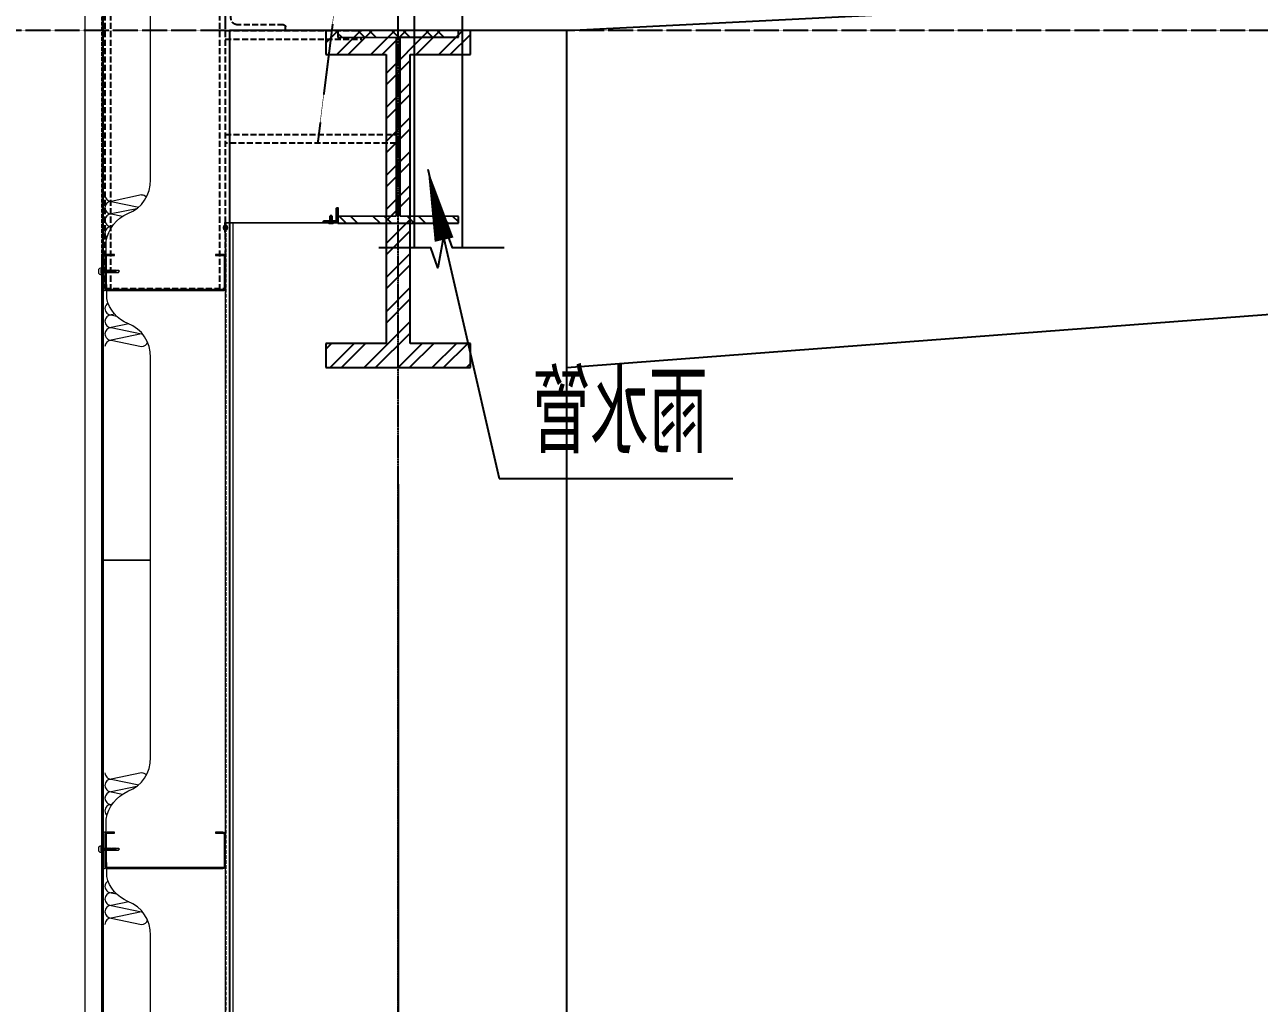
# Model space of a CAD drawing. Extents: x 220580 to 2027826, y -309201 to 71987.
# Drawn here: x 1044274 to 1046837, y -209475 to -207443 of the extents above; entities that cross this region are included whole.
import ezdxf
from ezdxf.enums import TextEntityAlignment as Align

# ---------------------------------------------------------------- set-up
doc = ezdxf.new("R2010")
doc.units = 0
for name, pattern in [('__DASH', [0.35, 0.25, -0.1]), ('CENTER', [2, 1.25, -0.25, 0.25, -0.25]), ('DASH', [0.35, 0.25, -0.1]), ('DOTE', [2.42, 2, -0.2, 0.02, -0.2]), ('ZN-DASH', [0.35, 0.25, -0.1])]:
    doc.linetypes.add(name, pattern=pattern)
for name, color, linetype in [('!ZN1-填充-8', 8, 'Continuous'), ('!ZN4-配件-11', 11, 'Continuous'), ('!ZN5-钢材断面-2', 2, 'Continuous'), ('!ZN6-虚线-8', 8, 'ZN-DASH'), ('20剖面图$0$建-墙-填充', 8, 'Continuous'), ('20剖面图$0$建-柱-钢', 9, 'Continuous'), ('A-AXIS-DOTE', 14, 'DOTE'), ('A-LIN-V', 9, 'Continuous'), ('COLUMN', 4, 'Continuous'), ('DIM', 173, 'Continuous'), ('DIM_LEAD', 3, 'Continuous'), ('DIM_SYMB', 3, 'Continuous'), ('PUB_TEXT', 7, 'Continuous'), ('Steel', 4, 'Continuous'), ('建-墙-填充', 8, 'Continuous'), ('建-柱-钢', 9, 'Continuous')]:
    doc.layers.add(name, color=color, linetype=linetype)
doc.layers.add('0_INSULATION', color=252, linetype='Continuous', lineweight=9, transparency=0.2)
for name, color, linetype, lineweight in [('0_PURLIN-CON', 253, 'Continuous', 15), ('0_SCREW RIVET', 4, 'Continuous', 15), ('彩钢板', 6, 'Continuous', 15), ('防火岩棉', 252, 'Continuous', 13)]:
    doc.layers.add(name, color=color, linetype=linetype, lineweight=lineweight)
doc.styles.add('_TCH_DIM', font='SIMPLEX', dxfattribs={"bigfont": 'GBCBIG'})
doc.styles.add('DHTEXT-1', font='ROMANS.shx', dxfattribs={"width": 0.7, "bigfont": 'CHINESE.shx'})
doc.dimstyles.new('ZN200', dxfattribs={"dimscale": 200, "dimtxt": 2.5, "dimasz": 1.5, "dimexe": 1, "dimexo": 2, "dimgap": 0.9, "dimtad": 1, "dimdec": 0, "dimdsep": 46, "dimtxsty": 'DHTEXT-1', "dimblk": 'ARCHTICK', "dimcen": 2.5, "dimclrd": 173, "dimclre": 173, "dimclrt": 7, "dimazin": 2, "dimtfac": 1, "dimtdec": 0, "dimtix": 1, "dimtmove": 2, "dimatfit": 3, "dimfxl": 0, "dimtolj": 1, "dimtzin": 0, "dimarcsym": 0})

# ---------------------------------------------------------------- blocks, each defined once
blk = doc.blocks.new('23423wer-M')
at = {"layer": 'A-AXIS-DOTE', "color": 1}
blk.add_line((1667005.2, 543376.2), (1667005.2, 531171.5), dxfattribs=at)
blk = doc.blocks.new('G$CBF9D2CED')
at = {"layer": '建-墙-填充'}
h = blk.add_hatch(dxfattribs=at)
h.set_pattern_fill('金属', color=256, scale=20, style=0)
h.set_pattern_definition([(45, (0, 0), (-35.3553, 35.3553), []), (45, (23.57, 0), (-35.3553, 35.3553), [])])
h.paths.add_polyline_path([(-150, 0), (-150, -50), (-25, -50), (-25, -650), (-150, -650), (-150, -700), (150, -700), (150, -650), (25, -650), (25, -50), (150, -50), (150, 0)])
at = {"layer": '建-柱-钢'}
for p, q in [((-150, 0), (-150, -50)), ((150, 0), (-150, 0)), ((150, -50), (150, 0)), ((-150, -50), (-25, -50)), ((-25, -50), (-25, -650)), ((25, -650), (25, -50)), ((25, -50), (150, -50)), ((-25, -650), (-150, -650)), ((-150, -650), (-150, -700)), ((150, -650), (25, -650)), ((150, -700), (150, -650)), ((-150, -700), (150, -700))]:
    blk.add_line(p, q, dxfattribs=at)
blk = doc.blocks.new('55555')
at = {"layer": 'A-LIN-V', "color": 4}
for p, q in [((350, 700), (8250, 1100)), ((350, 0), (8250, 600))]:
    blk.add_line(p, q, dxfattribs=at)
at = {"layer": 'COLUMN'}
blk.add_lwpolyline([(-350, 700), (-350, -14200), (350, -14200), (350, 700)], close=True, dxfattribs=at)
at = {"layer": 'A-LIN-V'}
blk.add_blockref('G$CBF9D2CED', (0, 700), dxfattribs=at)
blk = doc.blocks.new('20250917080948')
at = {"layer": 'A-AXIS-DOTE', "ltscale": 2}
blk.add_line((0, -5813.6), (0, 21247.6), dxfattribs=at)
at = {"layer": 'A-AXIS-DOTE', "linetype": '__DASH', "ltscale": 2}
blk.add_line((93070.1, 14900), (-8769.3, 14900), dxfattribs=at)
blk = doc.blocks.new('*U611')
at = {"layer": '0_INSULATION'}
for p, q in [((114761.4, -53978.9), (114793, -53985.5)), ((114793, -53985.5), (114764.4, -53991.4)), ((114766.5, -53993.1), (114793, -53998.6)), ((114793, -53998.6), (114781.2, -54001)), ((114793, -54103.5), (114787.5, -54104.6)), ((114789.3, -54102.7), (114793, -54103.5)), ((114793, -54116.6), (114761.4, -54123.2)), ((114774.8, -54112.8), (114793, -54116.6)), ((114761.4, -54123.2), (114793, -54129.7)), ((114793, -54129.7), (114761.4, -54136.3))]:
    blk.add_line(p, q, dxfattribs=at)
blk.add_lwpolyline([(114802.2, -53758.1), (114802.2, -54358.1), (114752.2, -54358.1), (114752.2, -54147.5, -0.323318), (114775.7, -54112.5, 0.242761), (114797.7, -54086.4), (114798.1, -54027, 0.256774), (114775.7, -53998.1, -0.323318), (114752.2, -53963.1), (114752.2, -53758.1)], format="xyb", close=True, dxfattribs=at)
at = {"layer": '0_INSULATION', "extrusion": (0, 0, -1)}
for centre, start_param, end_param in [((114761.4, -53985.5), 5.406397, 6.283185), ((114793, -53978.9), 1.570796, 3.141593), ((114793, -53992), 0, 1.570796), ((114793, -53992), 1.570796, 3.141593), ((114793, -54005.2), 0, 1.570796), ((114793, -54005.2), 1.570796, 3.141593), ((114793, -54018.3), 0, 1.570796), ((114793, -54018.3), 1.570796, 2.416555), ((114793, -54096.9), 0.524657, 1.570796), ((114793, -54096.9), 1.570796, 3.141593), ((114793, -54110), 0, 1.570796), ((114793, -54110), 1.570796, 3.141593), ((114793, -54123.1), 0, 1.570796), ((114761.4, -54129.7), 6.139662, 6.283185), ((114761.4, -54116.6), 3.141593, 3.269368), ((114793, -54123.1), 1.570796, 3.141593), ((114793, -54136.3), 0, 1.570796), ((114761.4, -54129.7), 3.141593, 4.407145)]:
    blk.add_ellipse(centre, major_axis=(0, 6.56), ratio=0.988253, start_param=start_param, end_param=end_param, dxfattribs=at)
blk = doc.blocks.new('*U1967')
at = {"layer": '0_PURLIN-CON', "linetype": 'ByBlock', "lineweight": -2}
h = blk.add_hatch(dxfattribs=at)
h.set_pattern_fill('ANSI32', color=256, scale=2, angle=2.8624)
h.set_pattern_definition([(47.862405, (-81115.591, 63372.253), (-7.0631283, 6.3904494), []), (47.862405, (-81111.1065, 63372.477), (-7.0631283, 6.3904494), [])])
edge = h.paths.add_edge_path()
edge.add_line((75, 20), (75, 5))
edge.add_arc((70, 5), 5, -90, 0, ccw=False)
edge.add_line((70, 0), (5, 0))
edge.add_arc((5, 5), 5, 180, 270, ccw=False)
edge.add_line((0, 5), (0, 245))
edge.add_arc((5, 245), 5, 90, 180, ccw=False)
edge.add_line((5, 250), (70, 250))
edge.add_arc((70, 245), 5, 0, 90, ccw=False)
edge.add_line((75, 245), (75, 230))
edge.add_line((75, 230), (73, 230))
edge.add_line((73, 230), (73, 245))
edge.add_arc((70, 245), 3, 0, 90)
edge.add_line((70, 248), (5, 248))
edge.add_arc((5, 245), 3, 90, 180)
edge.add_line((2, 245), (2, 5))
edge.add_arc((5, 5), 3, 180, 270)
edge.add_line((5, 2), (70, 2))
edge.add_arc((70, 5), 3, 270, 360)
edge.add_line((73, 5), (73, 20))
edge.add_line((73, 20), (75, 20))
at = {"color": 0, "linetype": 'ByBlock'}
for p in [(0, 250), (75, 250), (0, 0), (75, 0)]:
    blk.add_point(p, dxfattribs=at)
at = {"layer": '0_PURLIN-CON', "linetype": 'ByBlock', "lineweight": -2}
blk.add_lwpolyline([(75, 20), (75, 5, -0.414214), (70, 0), (5, 0, -0.414214), (0, 5), (0, 245, -0.414214), (5, 250), (70, 250, -0.414214), (75, 245), (75, 230), (73, 230), (73, 245, 0.414214), (70, 248), (5, 248, 0.414214), (2, 245), (2, 5, 0.414214), (5, 2), (70, 2, 0.414214), (73, 5), (73, 20)], format="xyb", close=True, dxfattribs=at)
blk = doc.blocks.new('*U1971')
at = {"color": 0, "linetype": 'CENTER', "ltscale": 3}
blk.add_line((6.6, 0), (-2.5, 0), dxfattribs=at)
at = {"linetype": 'ByBlock', "lineweight": -2, "ltscale": 10}
for p, q in [((-1.2, -3), (-1.2, 3)), ((0, 4.2), (0, -4.2)), ((2.1, 2), (0, 2)), ((2.1, 2.5), (2.1, -2.5)), ((2.1, -2), (0, -2))]:
    blk.add_line(p, q, dxfattribs=at)
for centre, radius, start, end in [((4.4, 0), 5.96, 160.395, 199.605), ((0, 3), 1.2, 90, 180), ((3.6, 2.5), 1.5, 348.448, 180), ((12.8, 0), 8, 164.3308, 195.6692), ((2.8, 0), 2.67, 323.2266, 36.7843), ((0, -3), 1.2, 180, 270), ((3.6, -2.5), 1.5, 180, 11.552)]:
    blk.add_arc(centre, radius, start, end, dxfattribs=at)
at = {"layer": 'Defpoints', "color": 0, "ltscale": 10, "style": 'DHTEXT-1', "width": 0.7}
blk.add_text('D4', height=1, rotation=90, dxfattribs=at).set_placement((4, -1.8), align=Align.CENTER)
blk = doc.blocks.new('ZN-角钢30X30X3')
at = {"layer": '!ZN1-填充-8'}
h = blk.add_hatch(dxfattribs=at)
h.set_pattern_fill('ANSI32', color=256, scale=0.5, style=0)
edge = h.paths.add_edge_path()
edge.add_line((0, 0), (0, 30))
edge.add_line((0, 30), (2, 30))
edge.add_arc((2, 29), 1, 360, 450, ccw=False)
edge.add_line((3, 29), (3, 7.5))
edge.add_arc((7.5, 7.5), 4.5, 180, 270)
edge.add_line((7.5, 3), (29, 3))
edge.add_arc((29, 2), 1, 360, 450, ccw=False)
edge.add_line((30, 2), (30, 0))
edge.add_line((30, 0), (0, 0))
at = {"layer": '!ZN5-钢材断面-2'}
blk.add_lwpolyline([(0, 0), (0, 30), (2, 30, -0.414214), (3, 29), (3, 7.5, 0.414214), (7.5, 3), (29, 3, -0.414214), (30, 2), (30, 0), (0, 0)], format="xyb", dxfattribs=at)
blk = doc.blocks.new('*U2033')
at = {"layer": '!ZN5-钢材断面-2', "extrusion": (0, 0, -1), "zscale": -1, "rotation": 90}
blk.add_blockref('ZN-角钢30X30X3', (0, 0), dxfattribs=at)
blk = doc.blocks.new('*U605')
at = {"color": 0, "linetype": 'CENTER', "ltscale": 3}
blk.add_line((-1.6, 0), (17.6, 0), dxfattribs=at)
at = {"linetype": 'ByBlock', "ltscale": 10}
for p, q in [((0.2, 4.7), (0.2, -4.6)), ((3.8, 2.4), (4.5, -2.4)), ((5.4, 2.4), (6.1, -2.4)), ((7, 2.4), (7.7, -2.4)), ((8.6, 2.4), (9.3, -2.4)), ((9.4, -1.8), (2.8, -1.8))]:
    blk.add_line(p, q, dxfattribs=at)
for points in [[(0.2, -4.6), (0, -4.6), (0, 4.7), (0.2, 4.7), (2.8, 2.1), (2.8, 2), (2.8, -2)], [(4.1, -1.8), (3.4, 1.8), (3.8, 2.4), (4.1, 1.8), (4.8, -1.8), (4.5, -2.4)], [(5.7, -1.8), (5, 1.8), (5.4, 2.4), (5.7, 1.8), (6.4, -1.8), (6.1, -2.4)], [(7.3, -1.8), (6.6, 1.8), (7, 2.4), (7.3, 1.8), (8, -1.8), (7.7, -2.4)], [(8.9, -1.8), (8.2, 1.8), (8.6, 2.4), (8.9, 1.8), (9.6, -1.8), (9.3, -2.4)]]:
    blk.add_lwpolyline(points, close=True, dxfattribs=at)
blk.add_lwpolyline([(9.4, 1.8), (2.8, 1.8)], dxfattribs=at)
for points in [[(9.4, -1.8, -0.414214), (9.5, -1.9), (9.5, -2), (14.4, -2), (16, -0.2), (16, 0.2), (14.4, 2), (9.5, 2), (9.5, 1.9, -0.414214), (9.4, 1.8)], [(11.3, -2), (11.2, -1), (10.7, -1.3, -0.530462), (10, -1), (9.8, 0.1, -0.651316), (10.4, 0.5), (10.8, 0.2), (11.5, 0.6), (16, -0.2, -0.201226), (14.4, 2)]]:
    blk.add_lwpolyline(points, format="xyb", dxfattribs=at)
at = {"layer": 'Defpoints', "color": 0, "ltscale": 10, "style": 'DHTEXT-1', "width": 0.7}
blk.add_text('4.8', height=1, rotation=90, dxfattribs=at).set_placement((1.9, -1), align=Align.CENTER)
blk = doc.blocks.new('$紧固件$00000145')
at = {"layer": '0_SCREW RIVET'}
for p, q in [((-1.7, 9.4), (-1.7, 7.2)), ((-1.7, 6.7), (-1.7, 5)), ((-1.7, 4.5), (-1.7, 2.8)), ((-1.7, 2.3), (-1.7, 0.6)), ((-1.7, 0.1), (-1.7, -1.6)), ((2.8, 9.4), (2.8, 7.6)), ((2.8, 7.1), (2.8, 5.4)), ((2.8, 4.9), (2.8, 3.2)), ((2.8, 2.7), (2.8, 1)), ((2.8, 0.5), (2.8, -1.2)), ((-1.7, -2.1), (-1.7, -3.8)), ((-1.7, -4.3), (-1.7, -6)), ((-1.7, -6.5), (-1.7, -8.2)), ((-1.7, -8.7), (-1.7, -10.5)), ((-1.7, -11), (-1.7, -12.7)), ((-1.7, -13.2), (-1.7, -14.9)), ((-1.7, -15.4), (-1.7, -17.1)), ((-1.7, -17.6), (-1.7, -19.3)), ((-1.7, -19.8), (-1.7, -24.8)), ((-1.7, -24.8), (0.5, -26.6)), ((0.5, -26.6), (2.8, -24.8)), ((2.8, -1.7), (2.8, -3.4)), ((2.8, -3.9), (2.8, -5.6)), ((2.8, -6.1), (2.8, -7.8)), ((2.8, -8.3), (2.8, -10.1)), ((2.8, -10.6), (2.8, -12.3)), ((2.8, -12.8), (2.8, -14.5)), ((2.8, -15), (2.8, -16.7)), ((2.8, -17.2), (2.8, -18.9)), ((2.8, -19.4), (2.8, -24.8))]:
    blk.add_line(p, q, dxfattribs=at)
blk.add_lwpolyline([(-6.5, 12.1, -0.414214), (-2.5, 16.1), (3.5, 16.1, -0.414214), (7.5, 12.1), (7.5, 12.2), (7.5, 11.4), (-6.5, 11.4), (-6.5, 12.2)], format="xyb", close=True, dxfattribs=at)
for points in [[(-4, 11.4), (5, 11.4), (5, 9.4), (-4, 9.4)], [(-1.7, 6.7), (2.8, 7.1), (3.3, 7.4), (2.8, 7.6), (-1.7, 7.2), (-2.2, 6.9)], [(-1.7, 4.5), (2.8, 4.9), (3.3, 5.2), (2.8, 5.4), (-1.7, 5), (-2.2, 4.7)], [(-1.7, 2.3), (2.8, 2.7), (3.3, 3), (2.8, 3.2), (-1.7, 2.8), (-2.2, 2.5)], [(-1.7, 0.1), (2.8, 0.5), (3.3, 0.8), (2.8, 1), (-1.7, 0.6), (-2.2, 0.3)], [(-1.7, -2.1), (2.8, -1.7), (3.3, -1.4), (2.8, -1.2), (-1.7, -1.6), (-2.2, -1.9)], [(-1.7, -4.3), (2.8, -3.9), (3.3, -3.6), (2.8, -3.4), (-1.7, -3.8), (-2.2, -4.1)], [(-1.7, -6.5), (2.8, -6.1), (3.3, -5.8), (2.8, -5.6), (-1.7, -6), (-2.2, -6.3)], [(-1.7, -8.7), (2.8, -8.3), (3.3, -8.1), (2.8, -7.8), (-1.7, -8.2), (-2.2, -8.5)], [(-1.7, -11), (2.8, -10.6), (3.3, -10.3), (2.8, -10.1), (-1.7, -10.5), (-2.2, -10.7)], [(-1.7, -13.2), (2.8, -12.8), (3.3, -12.5), (2.8, -12.3), (-1.7, -12.7), (-2.2, -13)], [(-1.7, -15.4), (2.8, -15), (3.3, -14.7), (2.8, -14.5), (-1.7, -14.9), (-2.2, -15.2)], [(-1.7, -17.6), (2.8, -17.2), (3.3, -16.9), (2.8, -16.7), (-1.7, -17.1), (-2.2, -17.4)]]:
    blk.add_lwpolyline(points, close=True, dxfattribs=at)
for points in [[(1.7, -19), (-1.7, -19.3), (-2.2, -19.6), (-1.7, -19.8), (1.6, -19.5)], [(0.5, -26.6), (1.9, -18), (2.5, -19.4), (2.5, -19.4), (2.8, -19.9)], [(2.3, -18.9), (2.8, -18.9), (3.3, -19.1), (2.8, -19.4), (2.5, -19.4)]]:
    blk.add_lwpolyline(points, dxfattribs=at)
blk = doc.blocks.new('A$Cd5f9d5c2')
at = {"layer": '20剖面图$0$建-墙-填充'}
h = blk.add_hatch(dxfattribs=at)
h.set_pattern_fill('金属', color=256, scale=20, style=0)
h.set_pattern_definition([(45, (786427.943, -401121.337), (-35.355339, 35.355339), []), (45, (786451.513, -401121.337), (-35.355339, 35.355339), [])])
h.paths.add_polyline_path([(125, 14899.9), (125.1, 14885.9), (4, 14886.2), (4, 14514.2), (125, 14513.9), (125, 14499.9), (-125, 14500.1), (-125, 14514.1), (-4, 14514.2), (-4, 14886.2), (-125, 14886.1), (-125, 14900.1)])
at = {"layer": '!ZN6-虚线-8', "ltscale": 30}
for p, q in [((614.8, 5670.4, 0), (614.8, 17664.8)), ((358.4, 14500), (358.4, 5659, 0)), ((614.8, 5011.4, 0), (614.8, 14435.3, 0)), ((614.8, 5040.9), (614.8, 14094.3, 0))]:
    blk.add_line(p, q, dxfattribs=at)
at = {"layer": '20剖面图$0$建-柱-钢'}
for p, q in [((-125, 14886.1), (-125, 14900.1)), ((-125, 14900.1), (125, 14899.9)), ((125, 14899.9), (125, 14885.9)), ((-4, 14886.2), (-125, 14886.1)), ((-4, 14514.2), (-4, 14886.2)), ((125, 14885.9), (4, 14886.2)), ((4, 14886.2), (4, 14514.2)), ((-125, 14514.1), (-4, 14514.2)), ((-125, 14500.1), (-125, 14514.1)), ((4, 14514.2), (125, 14513.9)), ((125, 14513.9), (125, 14499.9)), ((125, 14499.9), (-125, 14500.1))]:
    blk.add_line(p, q, dxfattribs=at)
at = {"layer": 'Steel', "color": 8, "linetype": '__DASH', "ltscale": 50}
for p, q in [((359.1, 15336, 0), (359.1, 14364.2, 0)), ((371.1, 15336, 0), (371.1, 14364.2, 0)), ((597.1, 15336, 0), (597.1, 14364.2, 0)), ((609.1, 15336, 0), (609.1, 14364.2, 0)), ((359.1, 14899.9), (75.1, 14899.9)), ((359.1, 14881.9), (75.1, 14881.9)), ((359.1, 14684.4, 0), (4, 14684.4, 0)), ((4, 14666.4, 0), (359.1, 14666.4, 0)), ((609.1, 14364.2, 0), (359.1, 14364.2, 0))]:
    blk.add_line(p, q, dxfattribs=at)
blk.add_lwpolyline([(359.1, 14899.9), (234.1, 14899.9), (234.1, 14907.9, -0.414214), (238.1, 14911.9), (333.1, 14911.9, 0.414214), (347.1, 14925.9), (347.1, 15020.9, -0.414214), (351.1, 15024.9), (359.1, 15024.9), (359.1, 14899.9)], format="xyb", dxfattribs=at)
at = {"layer": '建-柱-钢'}
blk.add_line((125, 14500), (125, 14514), dxfattribs=at)
at = {"layer": '彩钢板', "color": 1}
for p, q in [((614, 5670.4, 0), (614, 17664.8)), ((650, 5670.4, 0), (650, 17664.8)), ((614, 5011.4, 0), (614, 14435.3, 0)), ((650, 5011.4, 0), (650, 14435.3, 0)), ((614, 5040.9), (614, 14094.3, 0)), ((650, 5040.9), (650, 14094.3, 0))]:
    blk.add_line(p, q, dxfattribs=at)
at = {"layer": '彩钢板'}
for p, q in [((360.5, 14501.5), (126, 14501.5)), ((126, 14500), (359, 14500)), ((343, 14500), (343, 5659, 0)), ((359, 14500), (359, 5659, 0)), ((360.5, 14481.5), (359, 14481.5)), ((360.5, 14501.5), (360.5, 14481.5))]:
    blk.add_line(p, q, dxfattribs=at)
at = {"layer": '彩钢板', "ltscale": 200}
blk.add_line((126, 14500), (126, 14501.5), dxfattribs=at)
at = {"layer": '彩钢板', "ltscale": 50}
blk.add_line((359, 14481.5), (359, 14500), dxfattribs=at)
at = {"layer": '防火岩棉', "color": 0, "const_width": 3.75, "elevation": 0}
for points in [[(612.7, 5671.3), (612.7, 17665.3)], [(612.7, 5012.3), (612.7, 14435.8)], [(612.7, 5041.8), (612.7, 14094.8)]]:
    blk.add_lwpolyline(points, dxfattribs=at)
at = {"layer": '!ZN4-配件-11'}
blk.add_blockref('*U2033', (125, 14501.5), dxfattribs=at)
at = {"layer": '!ZN4-配件-11', "color": 1}
for name, p, rotation in [('*U605', (139.4, 14500), 90), ('*U1971', (360.5, 14490.7), 180)]:
    blk.add_blockref(name, p, dxfattribs=dict(at, rotation=rotation))
at = {"xscale": 2, "yscale": 2, "zscale": 2}
for p in [(-228990.3, 122516.3), (-228990.3, 121316.3)]:
    blk.add_blockref('*U611', p, dxfattribs=at)
at = {"xscale": -1, "rotation": 270}
for p in [(605.4, 14399.5), (605.4, 13199.5)]:
    blk.add_blockref('$紧固件$00000145', p, dxfattribs=at)
at = {"layer": '0_PURLIN-CON', "extrusion": (-1.22465e-16, 1.09242e-25, -1), "xscale": -1, "rotation": 270}
for p in [(-609, 14360), (-609, 13160)]:
    blk.add_blockref('*U1967', p, dxfattribs=at)
blk = doc.blocks.new('$LinePat$岩棉板')
at = {"color": 0}
for p, q in [((0, -17), (12, -75.5)), ((12, -75.5), (24, -17))]:
    blk.add_line(p, q, dxfattribs=at)
for centre, start, end in [((12, -17), 0, 180), ((0, -75.5), 270, 0), ((24, -75.5), 180, 270)]:
    blk.add_arc(centre, 12, start, end, dxfattribs=at)
at = {"layer": 'Defpoints'}
blk.add_point((0, 0.1), dxfattribs=at)
at = {"layer": 'Defpoints', "color": 0}
blk.add_point((24, -92.5), dxfattribs=at)
blk = doc.blocks.new('N53456')
at = {"layer": 'A-LIN-V'}
h = blk.add_hatch(dxfattribs=at)
h.set_pattern_fill('金属', color=256, scale=10)
h.set_pattern_definition([(45, (350, 0), (-17.67766953, 17.67766953), []), (45, (361.785, 0), (-17.67766953, 17.67766953), [])])
h.paths.add_polyline_path([(1161308.6, -3405469.3), (1161298.6, -3405469.3), (1161298.6, -3405769.3), (1161898.6, -3405769.3), (1161898.6, -3405469.3), (1161888.6, -3405469.3), (1161888.6, -3405759.3), (1161308.6, -3405759.3)])
at = {"layer": 'A-AXIS-DOTE', "linetype": '__DASH', "ltscale": 2}
blk.add_line((1161673.6, -3405320), (1161773.6, -3406120), dxfattribs=at)
at = {"layer": 'A-LIN-V'}
for points in [[(1161308.6, -3405469.3), (1161298.6, -3405469.3), (1161298.6, -3405769.3), (1161898.6, -3405769.3), (1161898.6, -3405469.3), (1161888.6, -3405469.3), (1161888.6, -3405469.3), (1161888.6, -3405469.3), (1161888.6, -3405759.3), (1161308.6, -3405759.3), (1161308.6, -3405469.3)], [(1161393.6, -3405749.3), (1161423.6, -3405690), (1161523.6, -3405690), (1161553.6, -3405749.3), (1161393.6, -3405749.3)], [(1161473.6, -3405749.3), (1161473.6, -3406338)], [(1161573.6, -3405749.3), (1161573.6, -3406338)]]:
    blk.add_lwpolyline(points, dxfattribs=at)
at = {"layer": 'A-LIN-V', "linetype": 'DASH', "ltscale": 0.3}
for points in [[(1161888.6, -3405489.3), (1161308.6, -3405489.3)], [(1161888.6, -3405519.3), (1161308.6, -3405519.3)]]:
    blk.add_lwpolyline(points, dxfattribs=at)
at = {"layer": 'DIM_LEAD'}
for p, q in [((1161440.3, -3405093.4), (1160431.8, -3405093.4)), ((1161761.8, -3405760), (1161440.3, -3405093.4)), ((1161544.9, -3406175.2), (1161397, -3406817)), ((1161397, -3406817), (1160911.6, -3406817))]:
    blk.add_line(p, q, dxfattribs=at)
for points in [[(1161761.8, -3405760, 0, 40, 0), (1161696.6, -3405624.9, 0, 0, 0)], [(1161544.9, -3406175.2, 0, 40, 0), (1161511.2, -3406321.3, 0, 0, 0)]]:
    blk.add_lwpolyline(points, format="xyseb", dxfattribs=at)
at = {"layer": 'DIM_SYMB'}
blk.add_lwpolyline([(1161386.4, -3406338), (1161493.9, -3406338), (1161509.2, -3406296), (1161524, -3406380), (1161538.9, -3406338), (1161646.4, -3406338)], dxfattribs=at)
at = {"layer": 'A-LIN-V', "yscale": 0.7272727272727273, "zscale": 0.7272727272727273}
for p, xscale, rotation in [((1161228.6, -3405479.3), -0.7499999999999999, 90), ((1161228.6, -3405497.3), -0.7499999999999999, 90), ((1161968.6, -3405479.3), 0.7499999999999999, 270), ((1161968.6, -3405497.3), 0.7499999999999999, 270), ((1161228.6, -3405515.3), -0.7499999999999999, 90), ((1161968.6, -3405515.3), 0.7499999999999999, 270), ((1161228.6, -3405533.3), -0.7499999999999999, 90), ((1161968.6, -3405533.3), 0.7499999999999999, 270), ((1161228.6, -3405551.3), -0.7499999999999999, 90), ((1161228.6, -3405569.3), -0.7499999999999999, 90), ((1161968.6, -3405551.3), 0.7499999999999999, 270), ((1161968.6, -3405569.3), 0.7499999999999999, 270), ((1161228.6, -3405587.3), -0.7499999999999999, 90), ((1161968.6, -3405587.3), 0.7499999999999999, 270), ((1161228.6, -3405605.3), -0.7499999999999999, 90), ((1161228.6, -3405623.3), -0.7499999999999999, 90), ((1161968.6, -3405605.3), 0.7499999999999999, 270), ((1161968.6, -3405623.3), 0.7499999999999999, 270), ((1161228.6, -3405641.3), -0.7499999999999999, 90), ((1161968.6, -3405641.3), 0.7499999999999999, 270), ((1161228.6, -3405659.3), -0.7499999999999999, 90), ((1161228.6, -3405677.3), -0.7499999999999999, 90), ((1161968.6, -3405659.3), 0.7499999999999999, 270), ((1161968.6, -3405677.3), 0.7499999999999999, 270), ((1161228.6, -3405695.3), -0.7499999999999999, 90), ((1161968.6, -3405695.3), 0.7499999999999999, 270), ((1161228.6, -3405713.3), -0.7499999999999999, 90), ((1161968.6, -3405713.3), 0.7499999999999999, 270), ((1161228.6, -3405731.3), -0.7499999999999999, 90), ((1161228.6, -3405749.3), -0.7499999999999999, 90), ((1161968.6, -3405731.3), 0.7499999999999999, 270), ((1161968.6, -3405749.3), 0.7499999999999999, 270), ((1161228.6, -3405767.3), -0.7499999999999999, 90), ((1161228.6, -3405839.3), -0.7682291666666666, 180), ((1161247, -3405839.3), -0.7682291666666666, 180), ((1161265.4, -3405839.3), -0.7682291666666666, 180), ((1161283.9, -3405839.3), -0.7682291666666666, 180), ((1161302.3, -3405839.3), -0.7682291666666666, 180), ((1161320.8, -3405839.3), -0.7682291666666666, 180), ((1161339.2, -3405839.3), -0.7682291666666666, 180), ((1161357.6, -3405839.3), -0.7682291666666666, 180), ((1161376.1, -3405839.3), -0.7682291666666666, 180), ((1161394.5, -3405839.3), -0.7682291666666666, 180), ((1161412.9, -3405839.3), -0.7682291666666666, 180), ((1161431.4, -3405839.3), -0.7682291666666666, 180), ((1161449.8, -3405839.3), -0.7682291666666666, 180), ((1161468.3, -3405839.3), -0.7682291666666666, 180), ((1161486.7, -3405839.3), -0.7682291666666666, 180), ((1161505.1, -3405839.3), -0.7682291666666666, 180), ((1161541.4, -3405839.3), 0.7416666666666667, 180), ((1161559.2, -3405839.3), 0.7416666666666667, 180), ((1161577, -3405839.3), 0.7416666666666667, 180), ((1161594.8, -3405839.3), 0.7416666666666667, 180), ((1161612.6, -3405839.3), 0.7416666666666667, 180), ((1161630.4, -3405839.3), 0.7416666666666667, 180), ((1161648.2, -3405839.3), 0.7416666666666667, 180), ((1161666, -3405839.3), 0.7416666666666667, 180), ((1161683.8, -3405839.3), 0.7416666666666667, 180), ((1161701.6, -3405839.3), 0.7416666666666667, 180), ((1161719.4, -3405839.3), 0.7416666666666667, 180), ((1161737.2, -3405839.3), 0.7416666666666667, 180), ((1161755, -3405839.3), 0.7416666666666667, 180), ((1161772.8, -3405839.3), 0.7416666666666667, 180), ((1161790.6, -3405839.3), 0.7416666666666667, 180), ((1161808.4, -3405839.3), 0.7416666666666667, 180), ((1161826.2, -3405839.3), 0.7416666666666667, 180), ((1161844, -3405839.3), 0.7416666666666667, 180), ((1161861.8, -3405839.3), 0.7416666666666667, 180), ((1161879.6, -3405839.3), 0.7416666666666667, 180), ((1161897.4, -3405839.3), 0.7416666666666667, 180), ((1161915.2, -3405839.3), 0.7416666666666667, 180), ((1161968.6, -3405767.3), 0.7499999999999999, 270), ((1161933, -3405839.3), 0.7416666666666667, 180), ((1161950.8, -3405839.3), 0.7416666666666667, 180), ((1161968.6, -3405839.3), 0.7416666666666667, 180), ((1161228.6, -3405785.3), -0.7499999999999999, 90), ((1161228.6, -3405803.3), -0.7499999999999999, 90), ((1161968.6, -3405785.3), 0.7499999999999999, 270), ((1161968.6, -3405803.3), 0.7499999999999999, 270), ((1161228.6, -3405821.3), -0.7499999999999999, 90), ((1161968.6, -3405821.3), 0.7499999999999999, 270)]:
    blk.add_blockref('$LinePat$岩棉板', p, dxfattribs=dict(at, xscale=xscale, rotation=rotation))
at = {"layer": 'PUB_TEXT', "style": '_TCH_DIM'}
for s, p in [('厚钢板檐沟', (1160814.3, -3405040.9)), ('雨水管', (1160964.1, -3406764.5))]:
    blk.add_text(s, height=168.79, dxfattribs=at).set_placement(p)
at = {"layer": 'PUB_TEXT', "style": '_TCH_DIM', "width": 0.705882}
blk.add_text('3~4', height=148.75, dxfattribs=at).set_placement((1160484.3, -3405040.9))
blk = doc.blocks.new('A$Ce490932c')
at = {"layer": 'A-LIN-V', "xscale": -1}
blk.add_blockref('N53456', (1156406.6, 3407537), dxfattribs=at)
blk = doc.blocks.new('_ArchTick')
at = {"color": 0, "linetype": 'ByBlock', "const_width": 0.4}
blk.add_lwpolyline([(-0.5, -0.5), (0.5, 0.5)], dxfattribs=at)
blk = doc.blocks.new('*D1168')
at = {"layer": 'Defpoints', "color": 0, "ltscale": 2000, "transparency": 16777216}
for p in [(1043456.2, -204654.8), (1044310.9, -204654.8), (1044533.1, -217354.8)]:
    blk.add_point(p, dxfattribs=at)
at = {"layer": 'DIM', "color": 173, "linetype": 'ByBlock', "lineweight": -2, "ltscale": 2000, "transparency": 16777216}
for p, q in [((1043910.9, -204654.8), (1043256.2, -204654.8)), ((1043456.2, -217354.8), (1043456.2, -204654.8)), ((1044133.1, -217354.8), (1043256.2, -217354.8))]:
    blk.add_line(p, q, dxfattribs=at)
at = {"layer": 'DIM', "color": 173, "lineweight": -2, "ltscale": 2000, "transparency": 16777216, "xscale": 300, "yscale": 300, "zscale": 300}
for p, rotation in [((1043456.2, -204654.8), 90), ((1043456.2, -217354.8), 270)]:
    blk.add_blockref('_ArchTick', p, dxfattribs=dict(at, rotation=rotation))
at = {"layer": 'DIM', "color": 7, "ltscale": 2000, "transparency": 16777216, "insert": (1043026.2, -211004.8), "char_height": 500, "attachment_point": 5, "rotation": 90, "style": 'DHTEXT-1'}
blk.add_mtext('\\A1;12700', dxfattribs=at)

msp = doc.modelspace()

# ---------------------------------------------------------------- linework, layer by layer
at = {"layer": 'A-AXIS-DOTE', "ltscale": 2}
msp.add_line((1045048.9, -228168.4), (1045048.9, -201107.2), dxfattribs=at)
at = {"layer": 'A-AXIS-DOTE', "linetype": '__DASH', "ltscale": 2}
msp.add_line((1138119.1, -207454.8), (1036279.6, -207454.8), dxfattribs=at)

# ---------------------------------------------------------------- block references
at = {"ltscale": 1000}
msp.add_blockref('20250917080948', (1045048.9, -222354.8), dxfattribs=at)
at = {"xscale": 1.35874988235309, "yscale": 1.35874988235309, "zscale": 1.35874988235309}
msp.add_blockref('23423wer-M', (-1219994.2, -946709.1), dxfattribs=at)
at = {"layer": 'A-LIN-V'}
msp.add_blockref('55555', (1045048.9, -208154.8), dxfattribs=at)

# ---------------------------------------------------------------- next in the draw order: block references
at = {"color": 6, "ltscale": 1000, "xscale": -1}
msp.add_blockref('A$Cd5f9d5c2', (1045049, -222354.8), dxfattribs=at)

# ---------------------------------------------------------------- next in the draw order: block references
at = {"layer": 'DIM', "ltscale": 2000}
msp.add_blockref('A$Ce490932c', (1050248.9, -209104.8), dxfattribs=at)

# ---------------------------------------------------------------- next in the draw order: dimensions: what is measured, and where the dimension line sits
dim = msp.add_linear_dim(base=(1043456.2, -204654.8), p1=(1044533.1, -217354.8), p2=(1044310.9, -204654.8), angle=90, dimstyle='ZN200', dxfattribs=at)
dim.commit()
dim.dimension.update_dxf_attribs({"geometry": '*D1168', "text_midpoint": (1043026.2, -211004.8)})

doc.saveas('drawing.dxf')
